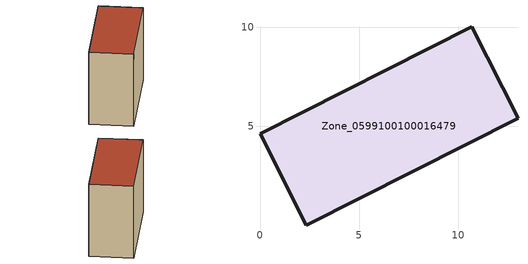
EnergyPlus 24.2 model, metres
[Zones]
Zone_0599100100016479
 floor ground (C_G): 0,4.61 10.68,10.02 13.02,5.4 2.39,0.03 2.33,0.01 z3.35
 wall outside (C_F): 10.68,10.02 0,4.61 2.33,0.01 2.39,0.03 13.02,5.4 10.68,10.02 z3.35:12.52
 roof outside (C_R): 2.33,0.01 2.39,0.03 13.02,5.4 10.68,10.02 0,4.61 z12.52
[BUILDING]
Pand.0599100100016479: North Axis=0; Terrain=City; Loads Convergence Tolerance Value=0.04; Temperature Convergence Tolerance Value=0.4; Solar Distribution=FullExterior; Maximum Number of Warmup Days=25; Minimum Number of Warmup Days=1
[Site:Location]
Rotterdam.The.Hague.AP_ZH_NLD Design_Conditions: Latitude=51.96; Longitude=4.45; Time Zone=1; Elevation=-4.5
[SITE:GROUNDTEMPERATURE:BUILDINGSURFACE]
18, 18, 18, 18, 18, 18, 18, 18, 18, 18, 18, 18
[MATERIAL] Thermal Absorptance=0.9; Solar Absorptance=0.7; Visible Absorptance=0.7
Name | Roughness | Thickness | Conductivity | Density | Specific Heat
G.TC.2015-2018 | MediumSmooth | 0.15 | 0.0428571 | 540 | 1210
F.TC.2015-2018 | Rough | 0.3 | 0.0666667 | 1920 | 840
R.TC.2015-2018 | MediumRough | 0.2 | 0.0333333 | 1500 | 1000
[CONSTRUCTION]
C_G: G.TC.2015-2018
C_F: F.TC.2015-2018
C_R: R.TC.2015-2018
[ZONE]
Zone_0599100100016479: Type=1; Multiplier=1; Ceiling Height=Autocalculate; Volume=Autocalculate; Floor Area=autocalculate; Part of Total Floor Area=Yes
[ZONEINFILTRATION:DESIGNFLOWRATE]
Infil_Zone_0599100100016479: Zone or ZoneList or Space or SpaceList=Zone_0599100100016479; Schedule=AlwaysOn; Design Flow Rate Calculation Method=Flow/Area; Flow Rate per Floor Area=0.0015; Constant Term Coefficient=1; Temperature Term Coefficient=0; Velocity Term Coefficient=0; Velocity Squared Term Coefficient=0
[HVACTEMPLATE:ZONE:IDEALLOADSAIRSYSTEM]
Zone_0599100100016479: Maximum Heating Supply Air Temperature=50; Minimum Cooling Supply Air Temperature=13; Maximum Heating Supply Air Humidity Ratio=0.0156; Minimum Cooling Supply Air Humidity Ratio=0.0077; Heating Limit=NoLimit; Cooling Limit=NoLimit; Dehumidification Control Type=ConstantSensibleHeatRatio; Cooling Sensible Heat Ratio=0.7; Dehumidification Setpoint=60; Humidification Control Type=None; Humidification Setpoint=30; Outdoor Air Method=None; Outdoor Air Flow Rate per Person=0.00944; Outdoor Air Flow Rate per Zone Floor Area=0; Outdoor Air Flow Rate per Zone=0; Demand Controlled Ventilation Type=None; Outdoor Air Economizer Type=NoEconomizer; Heat Recovery Type=None; Sensible Heat Recovery Effectiveness=0.7; Latent Heat Recovery Effectiveness=0.65
[ZONECONTROL:THERMOSTAT]
ThermostatControl_Zone_0599100100016479: Zone or ZoneList=Zone_0599100100016479; Control Type Schedule=DualSetpointControlType; Control 1=Thermostat_Zone_0599100100016479; Temperature Difference Between Cutout And Setpoint=0
[THERMOSTATSETPOINT:DUALSETPOINT]
Thermostat_Zone_0599100100016479: Heating Setpoint Temperature Schedule=HeatingSetpoint_Zone_0599100100016479; Cooling Setpoint Temperature Schedule=CoolingSetpoint_Zone_0599100100016479
[SCHEDULE:COMPACT]
HeatingSetpoint_Zone_0599100100016479: Through: 12/31, For: AllDays, Until: 24:00, 21
CoolingSetpoint_Zone_0599100100016479: Through: 12/31, For: AllDays, Until: 24:00, 24
DualSetpointControlType: Through: 12/31, For: AllDays, Until: 24:00, 4
AlwaysOn: Through: 12/31, For: AllDays, Until: 24:00, 1
